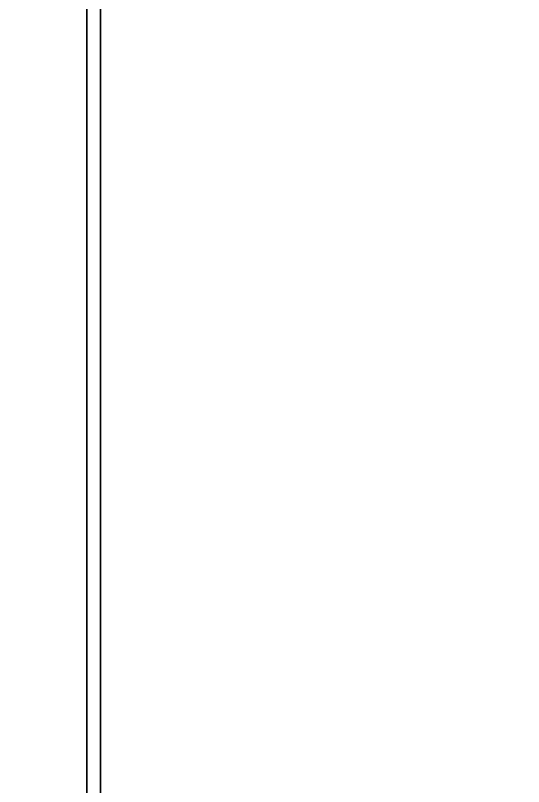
# Model space of a CAD drawing. Extents: x -469 to 3226, y 1395 to 4288.
# Drawn here: x 2074 to 2160.3, y 3760.6 to 3891.4 of the extents above; entities that cross this region are included whole.
import ezdxf

# ---------------------------------------------------------------- set-up
doc = ezdxf.new("R2010")
doc.units = 0
for name, color, linetype in [('LAYER0', 7, 'CONTINUOUS'), ('LAYER1', 7, 'CONTINUOUS'), ('LAYER157', 9, 'CONTINUOUS'), ('LAYER340', 9, 'CONTINUOUS')]:
    doc.layers.add(name, color=color, linetype=linetype)

msp = doc.modelspace()

# ---------------------------------------------------------------- linework, layer by layer
at = {"layer": 'LAYER0', "invisible_edges": 1}
for points in [[(3116.174, 4288.024, -5), (-468.8259, 1395.024, -5), (-468.8259, 4288.024, -5), (3116.174, 4288.024, -5)], [(-468.8259, 1395.024, -5), (3116.174, 4288.024, -5), (3116.174, 1395.024, -5), (-468.8259, 1395.024, -5)], [(3116.174, 1395.024), (-468.8259, 4288.024), (-468.8259, 1395.024), (3116.174, 1395.024)], [(-468.8259, 4288.024), (3116.174, 1395.024), (3116.174, 4288.024), (-468.8259, 4288.024)]]:
    msp.add_3dface(points, dxfattribs=at)
at = {"layer": 'LAYER157', "invisible_edges": 1}
for points in [[(2070.466, 4138.024), (2088.466, 3558.024), (2070.466, 3558.024), (2070.466, 4138.024)], [(2088.466, 3558.024), (2070.466, 4138.024), (2088.466, 4138.024), (2088.466, 3558.024)], [(2088.466, 4138.024, 2380), (2070.466, 3558.024, 2380), (2088.466, 3558.024, 2380), (2088.466, 4138.024, 2380)], [(2070.466, 3558.024, 2380), (2088.466, 4138.024, 2380), (2070.466, 4138.024, 2380), (2070.466, 3558.024, 2380)], [(2088.466, 3558.024), (2088.466, 4138.024, 2380), (2088.466, 3558.024, 2380), (2088.466, 3558.024)], [(2088.466, 4138.024, 2380), (2088.466, 3558.024), (2088.466, 4138.024), (2088.466, 4138.024, 2380)]]:
    msp.add_3dface(points, dxfattribs=at)
at = {"layer": 'LAYER340', "invisible_edges": 1}
for points in [[(2086.174, 4186.024, 2380), (2068.174, 3576.024, 2380), (2068.174, 4186.024, 2380), (2086.174, 4186.024, 2380)], [(2068.174, 3576.024, 2380), (2086.174, 4186.024, 2380), (2086.174, 3576.024, 2380), (2068.174, 3576.024, 2380)], [(2086.174, 3576.024, 2440), (2068.174, 4186.024, 2440), (2068.174, 3576.024, 2440), (2086.174, 3576.024, 2440)], [(2068.174, 4186.024, 2440), (2086.174, 3576.024, 2440), (2086.174, 4186.024, 2440), (2068.174, 4186.024, 2440)], [(2086.174, 4186.024, 2380), (2086.174, 3576.024, 2440), (2086.174, 3576.024, 2380), (2086.174, 4186.024, 2380)], [(2086.174, 3576.024, 2440), (2086.174, 4186.024, 2380), (2086.174, 4186.024, 2440), (2086.174, 3576.024, 2440)]]:
    msp.add_3dface(points, dxfattribs=at)

# ---------------------------------------------------------------- meshes
at = {"layer": 'LAYER1'}
mesh = msp.add_polymesh((5, 2), dxfattribs=at)
for k, corner in enumerate([(2966.174, 1545.024, 2430), (2966.174, 4138.024, 2430), (-318.8259, 1545.024, 2430), (2966.174, 1545.024, 2430), (-318.8259, 4138.024, 2430), (-318.8259, 1545.024, 2430), (2966.174, 4138.024, 2430), (-318.8259, 4138.024, 2430), (3116.174, 4288.024, 2430), (-468.8259, 4288.024, 2430)]):
    mesh.set_mesh_vertex(divmod(k, 2), corner)

doc.saveas('drawing.dxf')
